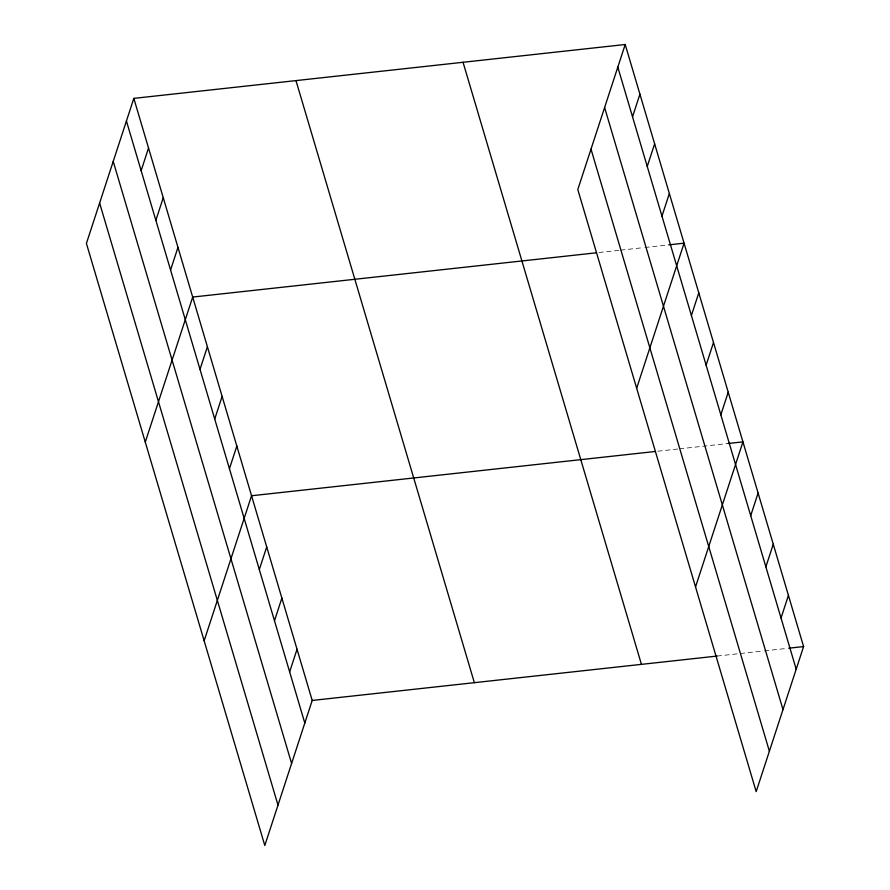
<?xml version="1.0" encoding="UTF-8"?>
<svg xmlns="http://www.w3.org/2000/svg" width="890" height="890" viewBox="0 0 890 890"><rect width="100%" height="100%" fill="white"/><g stroke="black" fill="none" stroke-linecap="round" stroke-linejoin="round"><path stroke-width="0.67" stroke-dasharray="4.45 3.34" d="M598.937 252.515L619.206 250.301M620.564 250.146L643.537 247.631M644.883 247.487L669.213 244.817M657.81 451.208L678.08 448.983M679.426 448.838L728.076 443.498M717.106 656.064L763.053 651.024M764.399 650.879L787.372 648.354"/><path stroke-width="1.33" d="M133.823 98.378L86.408 243.426L264.797 845.5L312.201 700.452L133.823 98.378L625.203 44.5L803.592 646.574L756.177 791.622L577.799 189.548L625.203 44.5M141.143 170.669L148.53 148.052M155.861 220.342L163.248 197.725M170.569 270.015L177.967 247.387M145.281 442.108L192.685 297.06L596.233 252.816M200.005 369.361L207.403 346.733M214.724 419.023L222.122 396.406M229.442 468.696L236.829 446.079M204.144 640.789L251.547 495.752L655.107 451.497M259.324 569.544L266.711 546.927M274.487 620.719L281.874 598.102M289.639 671.894L297.038 649.277M632.534 116.79L639.921 94.173M647.241 166.463L654.64 143.846M661.96 216.137L669.358 193.519M636.662 388.229L684.076 243.181L669.213 244.817M691.397 315.483L698.795 292.855M706.115 365.145L713.502 342.528M720.833 414.818L728.22 392.201M695.535 586.922L742.939 441.874L728.076 443.498M750.704 515.666L758.102 493.049M765.867 566.841L773.265 544.224M781.031 618.027L788.429 595.399M312.201 700.452L717.106 656.064M788.729 648.209L803.592 646.574M617.816 67.117L796.194 669.202M604.61 107.523L782.989 709.597M591.005 149.142L769.383 751.227M463.045 62.278L641.434 664.352M295.981 80.601L474.359 682.674M126.425 120.996L304.803 723.081M113.219 161.402L291.597 763.475M99.613 203.02L277.992 805.105"/></g></svg>
